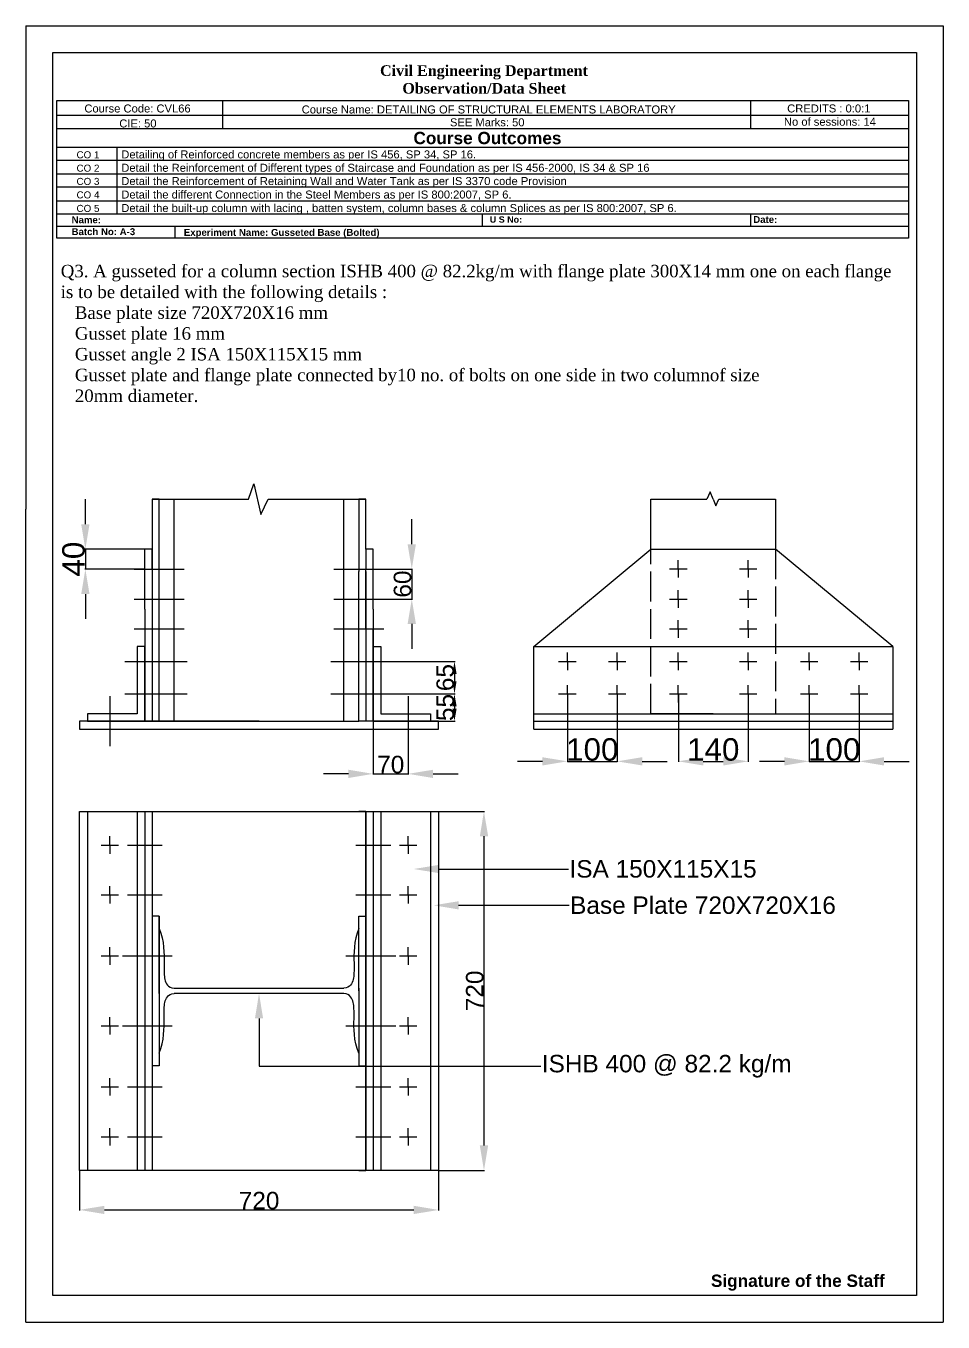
# Model space of a CAD drawing. Header units: millimetres. Extents: x 1139 to 12872, y 675 to 5093.
# Drawn here: x 4969 to 6808, y 2121 to 4720 of the extents above; entities that cross this region are included whole.
import ezdxf
from ezdxf import colors
from ezdxf.entities.mleader import LeaderData, LeaderLine
from ezdxf.math import Vec2, Vec3

# ---------------------------------------------------------------- set-up
doc = ezdxf.new("R2010")
doc.units = ezdxf.units.MM
doc.linetypes.add('ACAD_ISO02W100', pattern=[15, 12, -3])
doc.styles.get("Standard").update_dxf_attribs({"font": 'arial.ttf'})
doc.dimstyles.new('ISO-25', dxfattribs={"dimtxt": 2.5, "dimasz": 2.5, "dimexe": 1.25, "dimexo": 0.625, "dimtad": 1, "dimtxsty": 'Standard', "dimcen": 2.5, "dimadec": 0, "dimazin": 0, "dimtfac": 1, "dimtmove": 0, "dimatfit": 3, "dimfxl": 1, "dimarcsym": 0})

# ---------------------------------------------------------------- blocks, each defined once
blk = doc.blocks.new('*D25')
at = {"color": 0, "lineweight": -2, "transparency": 16777216}
for p, q in [((6054.5, 3379.9), (6054.5, 3243.8)), ((6154.5, 3379.9), (6154.5, 3243.8)), ((6004.5, 3245), (5954.5, 3245)), ((6054.5, 3245), (6154.5, 3245)), ((6204.5, 3245), (6254.5, 3245))]:
    blk.add_line(p, q, dxfattribs=at)
at = {"color": 0, "transparency": 16777216}
for points in [[(6004.5, 3253.3), (6004.5, 3236.7), (6054.5, 3245)], [(6204.5, 3253.3), (6204.5, 3236.7), (6154.5, 3245)]]:
    blk.add_solid(points, dxfattribs=at)
at = {"layer": 'Defpoints', "color": 0, "transparency": 16777216}
for p in [(6054.5, 3380.5), (6154.5, 3380.5), (6154.5, 3245)]:
    blk.add_point(p, dxfattribs=at)
at = {"color": 0, "transparency": 16777216, "insert": (6104.5, 3268.6), "char_height": 45, "attachment_point": 5}
blk.add_mtext('100', dxfattribs=at)
blk = doc.blocks.new('*D26')
at = {"color": 0, "lineweight": -2, "transparency": 16777216}
for p, q in [((6277, 3379.9), (6277, 3243.8)), ((6417, 3379.9), (6417, 3243.8)), ((6327, 3245), (6367, 3245))]:
    blk.add_line(p, q, dxfattribs=at)
at = {"color": 0, "transparency": 16777216}
for points in [[(6327, 3253.3), (6327, 3236.7), (6277, 3245)], [(6367, 3253.3), (6367, 3236.7), (6417, 3245)]]:
    blk.add_solid(points, dxfattribs=at)
at = {"layer": 'Defpoints', "color": 0, "transparency": 16777216}
for p in [(6277, 3380.5), (6417, 3380.5), (6417, 3245)]:
    blk.add_point(p, dxfattribs=at)
at = {"color": 0, "transparency": 16777216, "insert": (6347, 3268.6), "char_height": 45, "attachment_point": 5}
blk.add_mtext('140', dxfattribs=at)
blk = doc.blocks.new('*D27')
at = {"color": 0, "lineweight": -2, "transparency": 16777216}
for p, q in [((6539.5, 3379.9), (6539.5, 3243.8)), ((6639.5, 3379.9), (6639.5, 3243.8)), ((6489.5, 3245), (6439.5, 3245)), ((6539.5, 3245), (6639.5, 3245)), ((6689.5, 3245), (6739.5, 3245))]:
    blk.add_line(p, q, dxfattribs=at)
at = {"color": 0, "transparency": 16777216}
for points in [[(6489.5, 3253.3), (6489.5, 3236.7), (6539.5, 3245)], [(6689.5, 3253.3), (6689.5, 3236.7), (6639.5, 3245)]]:
    blk.add_solid(points, dxfattribs=at)
at = {"layer": 'Defpoints', "color": 0, "transparency": 16777216}
for p in [(6539.5, 3380.5), (6639.5, 3380.5), (6639.5, 3245)]:
    blk.add_point(p, dxfattribs=at)
at = {"color": 0, "transparency": 16777216, "insert": (6589.5, 3268.6), "char_height": 45, "attachment_point": 5}
blk.add_mtext('100', dxfattribs=at)
blk = doc.blocks.new('*D28')
at = {"color": 0, "lineweight": -2, "transparency": 16777216}
for p, q in [((5088.2, 3720.5), (5088.2, 3770.5)), ((5206.7, 3670.5), (5087, 3670.5)), ((5088.2, 3670.5), (5088.2, 3630.5)), ((5206.7, 3630.5), (5087, 3630.5)), ((5088.2, 3580.5), (5088.2, 3530.5))]:
    blk.add_line(p, q, dxfattribs=at)
at = {"color": 0, "transparency": 16777216}
for points in [[(5079.9, 3720.5), (5096.5, 3720.5), (5088.2, 3670.5)], [(5079.9, 3580.5), (5096.5, 3580.5), (5088.2, 3630.5)]]:
    blk.add_solid(points, dxfattribs=at)
at = {"layer": 'Defpoints', "color": 0, "transparency": 16777216}
for p in [(5207.4, 3670.5), (5088.2, 3630.5), (5207.4, 3630.5)]:
    blk.add_point(p, dxfattribs=at)
at = {"color": 0, "transparency": 16777216, "insert": (5064.6, 3650.5), "char_height": 45, "attachment_point": 5, "rotation": 90}
blk.add_mtext('40', dxfattribs=at)
blk = doc.blocks.new('*D29')
at = {"color": 0, "lineweight": -2, "transparency": 16777216}
for p, q in [((5742.6, 3680.5), (5742.6, 3730.5)), ((5666, 3630.5), (5743.8, 3630.5)), ((5742.6, 3630.5), (5742.6, 3570.5)), ((5666, 3570.5), (5743.8, 3570.5)), ((5742.6, 3520.5), (5742.6, 3470.5))]:
    blk.add_line(p, q, dxfattribs=at)
at = {"color": 0, "transparency": 16777216}
for points in [[(5734.2, 3680.5), (5750.9, 3680.5), (5742.6, 3630.5)], [(5734.2, 3520.5), (5750.9, 3520.5), (5742.6, 3570.5)]]:
    blk.add_solid(points, dxfattribs=at)
at = {"layer": 'Defpoints', "color": 0, "transparency": 16777216}
for p in [(5665.4, 3630.5), (5665.4, 3570.5), (5742.6, 3570.5)]:
    blk.add_point(p, dxfattribs=at)
at = {"color": 0, "transparency": 16777216, "insert": (5724.1, 3600.5), "char_height": 35, "attachment_point": 5, "rotation": 90}
blk.add_mtext('60', dxfattribs=at)
blk = doc.blocks.new('*D30')
at = {"color": 0, "lineweight": -2, "transparency": 16777216}
for p, q in [((5666, 3380.5), (5829.5, 3380.5)), ((5828.2, 3355.5), (5828.2, 3350.5)), ((5666, 3325.5), (5829.5, 3325.5))]:
    blk.add_line(p, q, dxfattribs=at)
at = {"color": 0, "transparency": 16777216}
for points in [[(5824.1, 3355.5), (5832.4, 3355.5), (5828.2, 3380.5)], [(5824.1, 3350.5), (5832.4, 3350.5), (5828.2, 3325.5)]]:
    blk.add_solid(points, dxfattribs=at)
at = {"layer": 'Defpoints', "color": 0, "transparency": 16777216}
for p in [(5665.4, 3380.5), (5665.4, 3325.5), (5828.2, 3325.5)]:
    blk.add_point(p, dxfattribs=at)
at = {"color": 0, "transparency": 16777216, "insert": (5809.8, 3353), "char_height": 35, "attachment_point": 5, "rotation": 90}
blk.add_mtext('55', dxfattribs=at)
blk = doc.blocks.new('*D31')
at = {"color": 0, "lineweight": -2, "transparency": 16777216}
for p, q in [((5665.4, 3324.9), (5665.4, 3218.6)), ((5735.4, 3324.9), (5735.4, 3218.6)), ((5615.4, 3219.9), (5565.4, 3219.9)), ((5665.4, 3219.9), (5735.4, 3219.9)), ((5785.4, 3219.9), (5835.4, 3219.9))]:
    blk.add_line(p, q, dxfattribs=at)
at = {"color": 0, "transparency": 16777216}
for points in [[(5615.4, 3228.2), (5615.4, 3211.6), (5665.4, 3219.9)], [(5785.4, 3228.2), (5785.4, 3211.6), (5735.4, 3219.9)]]:
    blk.add_solid(points, dxfattribs=at)
at = {"layer": 'Defpoints', "color": 0, "transparency": 16777216}
for p in [(5665.4, 3325.5), (5735.4, 3325.5), (5735.4, 3219.9)]:
    blk.add_point(p, dxfattribs=at)
at = {"color": 0, "transparency": 16777216, "insert": (5700.4, 3238.4), "char_height": 35, "attachment_point": 5}
blk.add_mtext('70', dxfattribs=at)
blk = doc.blocks.new('*D32')
at = {"color": 0, "lineweight": -2, "transparency": 16777216}
for p, q in [((5681, 3445.5), (5829.5, 3445.5)), ((5828.2, 3420.5), (5828.2, 3405.5)), ((5681, 3380.5), (5829.5, 3380.5))]:
    blk.add_line(p, q, dxfattribs=at)
at = {"color": 0, "transparency": 16777216}
for points in [[(5824.1, 3420.5), (5832.4, 3420.5), (5828.2, 3445.5)], [(5824.1, 3405.5), (5832.4, 3405.5), (5828.2, 3380.5)]]:
    blk.add_solid(points, dxfattribs=at)
at = {"layer": 'Defpoints', "color": 0, "transparency": 16777216}
for p in [(5680.4, 3445.5), (5680.4, 3380.5), (5828.2, 3380.5)]:
    blk.add_point(p, dxfattribs=at)
at = {"color": 0, "transparency": 16777216, "insert": (5809.7, 3413), "char_height": 35, "attachment_point": 5, "rotation": 90}
blk.add_mtext('65', dxfattribs=at)
blk = doc.blocks.new('*D23')
at = {"color": 0, "lineweight": -2, "transparency": 16777216}
for p, q in [((5076.4, 2424), (5076.4, 2344.1)), ((5796.4, 2424), (5796.4, 2344.1)), ((5126.4, 2345.4), (5746.4, 2345.4))]:
    blk.add_line(p, q, dxfattribs=at)
at = {"color": 0, "transparency": 16777216}
for points in [[(5126.4, 2353.7), (5126.4, 2337.1), (5076.4, 2345.4)], [(5746.4, 2353.7), (5746.4, 2337.1), (5796.4, 2345.4)]]:
    blk.add_solid(points, dxfattribs=at)
at = {"layer": 'Defpoints', "color": 0, "transparency": 16777216}
for p in [(5076.4, 2424.7), (5796.4, 2424.7), (5796.4, 2345.4)]:
    blk.add_point(p, dxfattribs=at)
at = {"color": 0, "transparency": 16777216, "insert": (5436.4, 2363.9), "char_height": 35, "attachment_point": 5}
blk.add_mtext('720', dxfattribs=at)
blk = doc.blocks.new('*D24')
at = {"color": 0, "lineweight": -2, "transparency": 16777216}
for p, q in [((5797, 3144.7), (5888.6, 3144.7)), ((5887.3, 3094.7), (5887.3, 2474.7)), ((5797, 2424.7), (5888.6, 2424.7))]:
    blk.add_line(p, q, dxfattribs=at)
at = {"color": 0, "transparency": 16777216}
for points in [[(5879, 3094.7), (5895.7, 3094.7), (5887.3, 3144.7)], [(5879, 2474.7), (5895.7, 2474.7), (5887.3, 2424.7)]]:
    blk.add_solid(points, dxfattribs=at)
at = {"layer": 'Defpoints', "color": 0, "transparency": 16777216}
for p in [(5796.4, 3144.7), (5796.4, 2424.7), (5887.3, 2424.7)]:
    blk.add_point(p, dxfattribs=at)
at = {"color": 0, "transparency": 16777216, "insert": (5868.9, 2784.7), "char_height": 35, "attachment_point": 5, "rotation": 90}
blk.add_mtext('720', dxfattribs=at)

msp = doc.modelspace()

# ---------------------------------------------------------------- linework, layer by layer
for p, q in [((4969.024, 4719.854), (6807.738, 4719.854)), ((4969.024, 4719.854), (4969.024, 3750.981)), ((6807.738, 4719.854), (6807.738, 2120.511)), ((5363.352, 4570.605), (5363.352, 4513.659)), ((6421.84, 4570.605), (6421.84, 4513.659)), ((5030.758, 4541.042), (6738.357, 4541.042)), ((6738.357, 4513.659), (5030.758, 4513.659)), ((5030.758, 4476.898), (6738.357, 4476.898)), ((5151.468, 4476.898), (5151.468, 4449.657)), ((6738.357, 4449.657), (5030.758, 4449.657)), ((5151.468, 4449.657), (5151.468, 4423.277)), ((5030.758, 4423.277), (6738.357, 4423.277)), ((5151.468, 4423.277), (5151.468, 4396.474)), ((6738.357, 4396.474), (5030.758, 4396.474)), ((5151.468, 4396.474), (5151.468, 4369.134)), ((5030.758, 4369.134), (6738.357, 4369.134)), ((5151.468, 4369.134), (5151.468, 4342.364)), ((6738.357, 4342.364), (5030.758, 4342.364)), ((5884.423, 4318.462), (5884.423, 4342.364)), ((6422.286, 4318.462), (6422.286, 4342.364)), ((5030.758, 4318.462), (6738.357, 4318.462)), ((5268.533, 4294.103), (5268.533, 4318.462)), ((5415.482, 3770.486), (5425.764, 3801.297)), ((5425.764, 3801.297), (5440.237, 3740.189)), ((5236.352, 3770.486), (5222.352, 3770.486)), ((5222.352, 3770.486), (5222.352, 3625.486)), ((5222.352, 3770.486), (5415.482, 3770.486)), ((5236.352, 3625.486), (5236.352, 3770.486)), ((5266.252, 3625.486), (5266.252, 3770.486)), ((5440.237, 3740.189), (5455, 3770.486)), ((5455, 3770.486), (5650.352, 3770.486)), ((5606.452, 3725.486), (5606.452, 3770.486)), ((5650.352, 3770.486), (5636.352, 3770.486)), ((5636.352, 3770.486), (5636.352, 3625.486)), ((5650.352, 3670.486), (5650.352, 3770.486)), ((6221.957, 3670.486), (6221.957, 3770.486)), ((6221.957, 3770.486), (6333.972, 3770.486)), ((6340.761, 3785.673), (6333.972, 3770.486)), ((6346.957, 3770.486), (6340.761, 3785.673)), ((6346.957, 3770.486), (6352.354, 3757.26)), ((6352.354, 3757.26), (6358.273, 3770.486)), ((6358.273, 3770.486), (6471.957, 3770.486)), ((6471.957, 3770.486), (6471.957, 3670.486)), ((4969.024, 2120.511), (4969.024, 3750.981)), ((5606.452, 3625.486), (5606.452, 3725.486)), ((5207.352, 3550.486), (5207.352, 3670.486)), ((5222.352, 3670.486), (5207.352, 3670.486)), ((5222.352, 3630.486), (5222.352, 3670.486)), ((5236.352, 3670.486), (5236.352, 3670.486)), ((5650.352, 3670.486), (5650.352, 3630.486)), ((5665.352, 3670.486), (5650.352, 3670.486)), ((5665.352, 3630.486), (5665.352, 3670.486)), ((5665.352, 3630.486), (5665.352, 3670.486)), ((5986.957, 3475.486), (6221.957, 3670.486)), ((6221.957, 3670.486), (6471.957, 3670.486)), ((6706.957, 3475.486), (6471.957, 3670.486)), ((6276.957, 3630.888), (6276.957, 3648.388)), ((6416.957, 3630.888), (6416.957, 3648.388)), ((5186.352, 3630.486), (5286.352, 3630.486)), ((5222.352, 3625.486), (5222.352, 3325.486)), ((5222.352, 3625.486), (5222.352, 3550.486)), ((5236.352, 3325.486), (5236.352, 3625.486)), ((5266.252, 3325.486), (5266.252, 3625.486)), ((5586.352, 3630.486), (5686.352, 3630.486)), ((5606.452, 3325.486), (5606.452, 3625.486)), ((5636.352, 3325.486), (5636.352, 3625.486)), ((5650.352, 3570.486), (5650.352, 3630.486)), ((5650.352, 3625.486), (5650.352, 3325.486)), ((5650.352, 3625.486), (5650.352, 3550.486)), ((5665.352, 3550.486), (5665.352, 3630.486)), ((6259.457, 3630.888), (6294.457, 3630.888)), ((6276.957, 3630.888), (6276.957, 3613.388)), ((6399.457, 3630.888), (6434.457, 3630.888)), ((6416.957, 3630.888), (6416.957, 3613.388)), ((6276.957, 3570.486), (6276.957, 3587.986)), ((6416.957, 3570.486), (6416.957, 3587.986)), ((5186.352, 3570.486), (5286.352, 3570.486)), ((5236.352, 3510.486), (5236.352, 3570.486)), ((5586.352, 3570.486), (5686.352, 3570.486)), ((5650.352, 3510.486), (5650.352, 3570.486)), ((6259.457, 3570.486), (6294.457, 3570.486)), ((6276.957, 3570.486), (6276.957, 3552.986)), ((6399.457, 3570.486), (6434.457, 3570.486)), ((6416.957, 3570.486), (6416.957, 3552.986)), ((5207.352, 3550.486), (5207.352, 3325.486)), ((5207.352, 3550.486), (5207.352, 3510.486)), ((5665.352, 3550.486), (5665.352, 3325.486)), ((5186.352, 3510.486), (5286.352, 3510.486)), ((5236.352, 3445.486), (5236.352, 3510.486)), ((5586.352, 3510.486), (5686.352, 3510.486)), ((5665.352, 3445.486), (5665.352, 3510.486)), ((6259.457, 3510.486), (6294.457, 3510.486)), ((6276.957, 3510.486), (6276.957, 3527.986)), ((6276.957, 3510.486), (6276.957, 3492.986)), ((6399.457, 3510.486), (6434.457, 3510.486)), ((6416.957, 3510.486), (6416.957, 3527.986)), ((6416.957, 3510.486), (6416.957, 3492.986)), ((5207.352, 3475.486), (5192.352, 3475.486)), ((5192.352, 3475.486), (5192.352, 3340.486)), ((5207.352, 3325.486), (5207.352, 3475.486)), ((5665.352, 3325.486), (5665.352, 3475.486)), ((5665.352, 3475.486), (5680.352, 3475.486)), ((5680.352, 3475.486), (5680.352, 3340.486)), ((5986.957, 3340.486), (5986.957, 3475.486)), ((5986.957, 3475.486), (6706.957, 3475.486)), ((6054.457, 3445.486), (6054.457, 3462.986)), ((6154.457, 3445.486), (6154.457, 3462.986)), ((6276.957, 3445.486), (6276.957, 3462.986)), ((6416.957, 3445.486), (6416.957, 3462.986)), ((6539.457, 3445.486), (6539.457, 3462.986)), ((6639.457, 3445.486), (6639.457, 3462.986)), ((6706.957, 3475.486), (6706.957, 3340.486)), ((5167.252, 3445.486), (5292.252, 3445.486)), ((5207.352, 3380.486), (5207.352, 3445.486)), ((5580.452, 3445.486), (5705.452, 3445.486)), ((5665.352, 3380.486), (5665.352, 3445.486)), ((6036.957, 3445.486), (6071.957, 3445.486)), ((6054.457, 3445.486), (6054.457, 3427.986)), ((6136.957, 3445.486), (6171.957, 3445.486)), ((6154.457, 3445.486), (6154.457, 3427.986)), ((6259.457, 3445.486), (6294.457, 3445.486)), ((6276.957, 3445.486), (6276.957, 3427.986)), ((6399.457, 3445.486), (6434.457, 3445.486)), ((6416.957, 3445.486), (6416.957, 3427.986)), ((6521.957, 3445.486), (6556.957, 3445.486)), ((6539.457, 3445.486), (6539.457, 3427.986)), ((6621.957, 3445.486), (6656.957, 3445.486)), ((6639.457, 3445.486), (6639.457, 3427.986)), ((5167.252, 3380.486), (5292.252, 3380.486)), ((5207.352, 3325.486), (5207.352, 3380.486)), ((5580.452, 3380.486), (5705.452, 3380.486)), ((5665.352, 3325.486), (5665.352, 3380.486)), ((5665.352, 3325.486), (5665.352, 3380.486)), ((6036.957, 3380.486), (6071.957, 3380.486)), ((6054.457, 3380.486), (6054.457, 3397.986)), ((6054.457, 3380.486), (6054.457, 3362.986)), ((6136.957, 3380.486), (6171.957, 3380.486)), ((6154.457, 3380.486), (6154.457, 3397.986)), ((6154.457, 3380.486), (6154.457, 3362.986)), ((6259.457, 3380.486), (6294.457, 3380.486)), ((6276.957, 3380.486), (6276.957, 3397.986)), ((6276.957, 3380.486), (6276.957, 3362.986)), ((6399.457, 3380.486), (6434.457, 3380.486)), ((6416.957, 3380.486), (6416.957, 3397.986)), ((6416.957, 3380.486), (6416.957, 3362.986)), ((6521.957, 3380.486), (6556.957, 3380.486)), ((6539.457, 3380.486), (6539.457, 3397.986)), ((6539.457, 3380.486), (6539.457, 3362.986)), ((6621.957, 3380.486), (6656.957, 3380.486)), ((6639.457, 3380.486), (6639.457, 3397.986)), ((6639.457, 3380.486), (6639.457, 3362.986)), ((5137.352, 3375.486), (5137.352, 3275.486)), ((5735.352, 3375.486), (5735.352, 3275.486)), ((5192.352, 3340.486), (5092.352, 3340.486)), ((5092.352, 3340.486), (5092.352, 3325.486)), ((5207.352, 3325.486), (5207.352, 3340.486)), ((5665.352, 3325.486), (5665.352, 3340.486)), ((5680.352, 3340.486), (5780.352, 3340.486)), ((5780.352, 3340.486), (5780.352, 3325.486)), ((5986.957, 3325.486), (5986.957, 3340.486)), ((5986.957, 3340.486), (6706.957, 3340.486)), ((6346.957, 3340.486), (6221.957, 3340.486)), ((6284.457, 3340.486), (6409.457, 3340.486)), ((6346.957, 3340.486), (6471.957, 3340.486)), ((6706.957, 3340.486), (6706.957, 3325.486)), ((5436.352, 3325.486), (5076.352, 3325.486)), ((5076.352, 3325.486), (5076.352, 3309.486)), ((5076.352, 3309.486), (5796.352, 3309.486)), ((5092.352, 3325.486), (5207.352, 3325.486)), ((5207.352, 3325.486), (5137.352, 3325.486)), ((5192.352, 3325.486), (5207.352, 3325.486)), ((5207.352, 3325.486), (5222.352, 3325.486)), ((5222.352, 3325.486), (5236.352, 3325.486)), ((5236.352, 3325.486), (5636.352, 3325.486)), ((5650.352, 3325.486), (5636.352, 3325.486)), ((5665.352, 3325.486), (5650.352, 3325.486)), ((5796.352, 3325.486), (5665.352, 3325.486)), ((5680.352, 3325.486), (5665.352, 3325.486)), ((5780.352, 3325.486), (5665.352, 3325.486)), ((5665.352, 3325.486), (5735.352, 3325.486)), ((5796.352, 3309.486), (5796.352, 3325.486)), ((5986.957, 3309.486), (5986.957, 3325.486)), ((5986.957, 3325.486), (6706.957, 3325.486)), ((5986.957, 3309.486), (6706.957, 3309.486)), ((6706.957, 3325.486), (6706.957, 3309.486)), ((5076.352, 3144.672), (5796.352, 3144.672)), ((5076.352, 2424.672), (5076.352, 3144.672)), ((5092.352, 3144.672), (5092.352, 2424.672)), ((5192.352, 3144.672), (5192.352, 2424.672)), ((5207.352, 3144.672), (5207.352, 2424.672)), ((5222.352, 3144.672), (5222.352, 2424.672)), ((5222.352, 3144.672), (5236.352, 3144.672)), ((5636.352, 3144.672), (5650.352, 3144.672)), ((5650.352, 3144.672), (5636.352, 3144.672)), ((5650.352, 3144.672), (5650.352, 2424.672)), ((5650.352, 2424.672), (5650.352, 3144.672)), ((5665.352, 3144.672), (5665.352, 2424.672)), ((5665.352, 3144.672), (5665.352, 3077.172)), ((5680.352, 3144.672), (5680.352, 2424.672)), ((5780.352, 3144.672), (5780.352, 2424.672)), ((5796.352, 3144.672), (5796.352, 2424.672)), ((5137.352, 3077.172), (5137.352, 3094.672)), ((5735.352, 3077.172), (5735.352, 3094.672)), ((5119.852, 3077.172), (5154.852, 3077.172)), ((5137.352, 3077.172), (5137.352, 3059.672)), ((5172.352, 3077.172), (5242.352, 3077.172)), ((5630.352, 3077.172), (5700.352, 3077.172)), ((5665.352, 3077.172), (5665.352, 2977.172)), ((5717.852, 3077.172), (5752.852, 3077.172)), ((5735.352, 3077.172), (5735.352, 3059.672)), ((5137.352, 2977.172), (5137.352, 2994.672)), ((5735.352, 2977.172), (5735.352, 2994.672)), ((5119.852, 2977.172), (5154.852, 2977.172)), ((5137.352, 2977.172), (5137.352, 2959.672)), ((5172.352, 2977.172), (5242.352, 2977.172)), ((5630.352, 2977.172), (5700.352, 2977.172)), ((5665.352, 2977.172), (5665.352, 2854.672)), ((5717.852, 2977.172), (5752.852, 2977.172)), ((5735.352, 2977.172), (5735.352, 2959.672)), ((5236.352, 2934.672), (5222.352, 2934.672)), ((5236.352, 2934.672), (5236.352, 2634.672)), ((5236.352, 2784.672), (5236.352, 2934.672)), ((5636.352, 2784.672), (5636.352, 2934.672)), ((5636.352, 2784.672), (5636.352, 2934.672)), ((5636.352, 2934.672), (5650.352, 2934.672)), ((5236.352, 2784.672), (5236.352, 2909.672)), ((5636.352, 2784.672), (5636.352, 2909.672)), ((5137.352, 2854.672), (5137.352, 2872.172)), ((5735.352, 2854.672), (5735.352, 2872.172)), ((5119.852, 2854.672), (5154.852, 2854.672)), ((5137.352, 2854.672), (5137.352, 2837.172)), ((5162.352, 2854.672), (5262.352, 2854.672)), ((5610.352, 2854.672), (5710.352, 2854.672)), ((5717.852, 2854.672), (5752.852, 2854.672)), ((5735.352, 2854.672), (5735.352, 2837.172)), ((5236.352, 2784.672), (5236.352, 2789.972)), ((5236.352, 2779.372), (5236.352, 2789.972)), ((5236.352, 2784.672), (5236.352, 2659.672)), ((5236.352, 2784.672), (5236.352, 2634.672)), ((5266.252, 2789.972), (5606.452, 2789.972)), ((5636.352, 2789.972), (5636.352, 2779.372)), ((5636.352, 2784.672), (5636.352, 2634.672)), ((5636.352, 2784.672), (5636.352, 2634.672)), ((5636.352, 2784.672), (5636.352, 2659.672)), ((5236.352, 2779.372), (5236.352, 2722.172)), ((5606.452, 2779.372), (5266.252, 2779.372)), ((5137.352, 2714.672), (5137.352, 2732.172)), ((5735.352, 2714.672), (5735.352, 2732.172)), ((5119.852, 2714.672), (5154.852, 2714.672)), ((5137.352, 2714.672), (5137.352, 2697.172)), ((5162.352, 2714.672), (5262.352, 2714.672)), ((5610.352, 2714.672), (5710.352, 2714.672)), ((5717.852, 2714.672), (5752.852, 2714.672)), ((5735.352, 2714.672), (5735.352, 2697.172)), ((5236.352, 2634.672), (5222.352, 2634.672)), ((5636.352, 2634.672), (5650.352, 2634.672)), ((5137.352, 2592.172), (5137.352, 2609.672)), ((5735.352, 2592.172), (5735.352, 2609.672)), ((5119.852, 2592.172), (5154.852, 2592.172)), ((5137.352, 2592.172), (5137.352, 2574.672)), ((5172.352, 2592.172), (5242.352, 2592.172)), ((5630.352, 2592.172), (5700.352, 2592.172)), ((5717.852, 2592.172), (5752.852, 2592.172)), ((5735.352, 2592.172), (5735.352, 2574.672)), ((5137.352, 2492.172), (5137.352, 2509.672)), ((5735.352, 2492.172), (5735.352, 2509.672)), ((5119.852, 2492.172), (5154.852, 2492.172)), ((5137.352, 2492.172), (5137.352, 2474.672)), ((5172.352, 2492.172), (5242.352, 2492.172)), ((5630.352, 2492.172), (5700.352, 2492.172)), ((5717.852, 2492.172), (5752.852, 2492.172)), ((5735.352, 2492.172), (5735.352, 2474.672)), ((5796.352, 2424.672), (5076.352, 2424.672)), ((5636.352, 2424.672), (5650.352, 2424.672)), ((4969.024, 2120.511), (6122.38, 2120.511)), ((6122.38, 2120.511), (6807.738, 2120.511))]:
    msp.add_line(p, q)
at = {"linetype": 'ACAD_ISO02W100', "ltscale": 5}
for p, q in [((6221.957, 3340.486), (6221.957, 3670.486)), ((6471.957, 3670.486), (6471.957, 3340.486))]:
    msp.add_line(p, q, dxfattribs=at)
for points in [[(5022.859, 4666.701), (6754.228, 4666.701), (6754.228, 2174.034), (5022.859, 2174.034)], [(5030.758, 4570.605), (6738.357, 4570.605), (6738.357, 4294.103), (5030.758, 4294.103)]]:
    msp.add_lwpolyline(points, close=True)
for points in [[(5236.352, 2909.672), (5239.737, 2900.381), (5242.235, 2890.979), (5243.976, 2881.613), (5245.092, 2872.433), (5245.713, 2863.588), (5245.97, 2855.226), (5245.995, 2847.497), (5245.918, 2840.549), (5245.851, 2834.486), (5245.831, 2829.23), (5245.876, 2824.659), (5246.002, 2820.65), (5246.226, 2817.08), (5246.567, 2813.827), (5247.041, 2810.768), (5247.666, 2807.781), (5248.47, 2804.778), (5249.532, 2801.815), (5250.939, 2798.983), (5252.779, 2796.373), (5255.142, 2794.076), (5258.116, 2792.182), (5261.79, 2790.784), (5266.252, 2789.972)], [(5636.352, 2909.672), (5632.966, 2900.381), (5630.469, 2890.979), (5628.727, 2881.613), (5627.612, 2872.433), (5626.991, 2863.588), (5626.734, 2855.226), (5626.709, 2847.497), (5626.786, 2840.549), (5626.852, 2834.486), (5626.872, 2829.23), (5626.828, 2824.659), (5626.702, 2820.65), (5626.477, 2817.08), (5626.137, 2813.827), (5625.663, 2810.768), (5625.038, 2807.781), (5624.233, 2804.778), (5623.172, 2801.815), (5621.765, 2798.983), (5619.924, 2796.373), (5617.561, 2794.076), (5614.587, 2792.182), (5610.914, 2790.784), (5606.452, 2789.972)], [(5236.352, 2659.672), (5239.737, 2668.963), (5242.235, 2678.366), (5243.976, 2687.732), (5245.092, 2696.911), (5245.713, 2705.757), (5245.97, 2714.118), (5245.995, 2721.847), (5245.918, 2728.795), (5245.851, 2734.859), (5245.831, 2740.114), (5245.876, 2744.686), (5246.002, 2748.695), (5246.226, 2752.265), (5246.567, 2755.518), (5247.041, 2758.576), (5247.666, 2761.564), (5248.47, 2764.567), (5249.532, 2767.53), (5250.939, 2770.362), (5252.779, 2772.972), (5255.142, 2775.269), (5258.116, 2777.162), (5261.79, 2778.56), (5266.252, 2779.372)], [(5636.352, 2659.672), (5632.966, 2668.963), (5630.469, 2678.366), (5628.727, 2687.732), (5627.612, 2696.911), (5626.991, 2705.757), (5626.734, 2714.118), (5626.709, 2721.847), (5626.786, 2728.795), (5626.852, 2734.859), (5626.872, 2740.114), (5626.828, 2744.686), (5626.702, 2748.695), (5626.477, 2752.265), (5626.137, 2755.518), (5625.663, 2758.576), (5625.038, 2761.564), (5624.233, 2764.567), (5623.172, 2767.53), (5621.765, 2770.362), (5619.924, 2772.972), (5617.561, 2775.269), (5614.587, 2777.162), (5610.914, 2778.56), (5606.452, 2779.372)]]:
    msp.add_lwpolyline(points)

# ---------------------------------------------------------------- texts
at = {"attachment_point": 1}
for s, width, gutter_width, insert, char_height in [('\\pxqc;{\\fBookman Old Style|b0|i0|c0|p18;\\H1.16667x;         \\fBookman Old Style|b1|i0|c0|p18;\\H1.14285x;       Civil Engineering Department\\P               Observation/Data Sheet}', 812.02214, 79.948, (5421.419, 4640.948), 15.989547), ('Course Code: CVL66', 751.18271, 80.222, (5086.212, 4562.287), 16.04448), ('Course Name: DETAILING OF STRUCTURAL ELEMENTS LABORATORY', 751.18271, 80.222, (5521.94, 4560.32), 16.04448), ('CREDITS : 0:0:1', 751.18271, 80.222, (6495.166, 4562.389), 16.04448), ('CIE: 50', 751.18271, 80.222, (5156.148, 4532.303), 16.0445), ('SEE Marks: 50', 751.18271, 80.222, (5819.136, 4534.54), 16.04448), ('No of sessions: 14', 751.18271, 80.222, (6488.679, 4535.752), 16.04448), ('{\\fArial|b1|i0|c0|p34;Course Outcomes}', 751.18271, 80.222, (5745.937, 4507.393), 24.66341), ('Detailing of Reinforced concrete members as per IS 456, SP 34, SP 16.', 751.18271, 80.222, (5160.233, 4470.207), 16.04448), ('CO 1', 660.07314, 70.492, (5070.465, 4468.499), 14.0985), ('CO 2', 660.07314, 70.492, (5070.465, 4441.689), 14.0985), ('Detail the Reinforcement of Different types of Staircase and Foundation as per IS 456-2000, IS 34 & SP 16', 1298.02663, 80.222, (5160.233, 4443.397), 16.044483), ('CO 3', 660.07314, 70.492, (5070.465, 4415.097), 14.0985), ('Detail the Reinforcement of Retaining Wall and Water Tank as per IS 3370 code Provision', 1131.32133, 80.222, (5160.233, 4416.805), 16.04448), ('CO 4', 660.07314, 70.492, (5070.465, 4388.026), 14.0985), ('Detail the different Connection in the Steel Members as per IS 800:2007, SP 6.', 988.61148, 80.222, (5160.233, 4389.733), 16.04448), ('CO 5', 660.07314, 70.492, (5070.465, 4360.97), 14.0985), ('Detail the built-up column with lacing , batten system, column bases & column Splices as per IS 800:2007, SP 6.', 1332.12545, 80.222, (5160.233, 4362.678), 16.044483), ('{\\fArial|b1|i0|c0|p34;Name: }', 751.18271, 80.222, (5060.549, 4337.995), 13.81151), ('{\\fArial|b1|i0|c0|p34;U S No: }', 751.18271, 80.222, (5898.987, 4338.047), 12.82497), ('{\\fArial|b1|i0|c0|p34;Date: }', 751.18271, 80.222, (6427.119, 4338.599), 13.81151), ('{\\fArial|b1|i0|c0|p34;Batch No: A-3}', 751.18271, 80.222, (5060.549, 4314.171), 13.81151), ('{\\fArial|b1|i0|c0|p34;Experiment Name: Gusseted Base (Bolted)}', 751.18271, 80.222, (5285.577, 4312.682), 13.81151), ('{\\fBookman Old Style|b0|i0|c0|p18;Q3. A gusseted for a column section ISHB 400 @ 82.2kg/m with flange plate 300X14 mm one on each flange is to be detailed with the following details :^J   Base plate size 720X720X16 mm ^J   Gusset plate 16 mm^J   Gusset angle 2 ISA 150X115X15 mm ^J   Gusset plate and flange plate connected by10 no. of bolts on one side in two columnof size ^J   20mm diameter.}', 1687.29439, 12.5, (5038.822, 4240.756), 25), ('{\\fArial|b1|i0|c0|p34;Signature of the Staff}', 751.18271, 80.222, (6342.338, 2215.722), 24.66341)]:
    msp.add_mtext_dynamic_manual_height_columns(s, width=width, gutter_width=gutter_width, heights=[0], dxfattribs=dict(at, insert=insert, char_height=char_height))

# ---------------------------------------------------------------- dimensions: what is measured, and where the dimension line sits
for base, p1, p2, override, picture, middle in [((5088.206, 3630.486), (5207.352, 3670.486), (5207.352, 3630.486), {"dimtxt": 45, "dimasz": 50}, '*D28', (5088.206, 3650.486)), ((5742.566, 3570.486), (5665.352, 3630.486), (5665.352, 3570.486), {"dimtxt": 35, "dimasz": 50}, '*D29', (5742.566, 3600.486))]:
    dim = msp.add_linear_dim(base=base, p1=p1, p2=p2, angle=90, dimstyle='ISO-25', override=override)
    dim.commit()
    dim.dimension.update_dxf_attribs({"geometry": picture, "text_midpoint": middle, "dimtype": 160})
for base, p1, p2, override, picture, middle in [((5828.241, 3380.486), (5680.352, 3445.486), (5680.352, 3380.486), {"dimtxt": 35, "dimasz": 25}, '*D32', (5809.746, 3412.986)), ((5828.241, 3325.486), (5665.352, 3380.486), (5665.352, 3325.486), {"dimtxt": 35, "dimasz": 25}, '*D30', (5809.817, 3352.986)), ((5887.346, 2424.672), (5796.352, 3144.672), (5796.352, 2424.672), {"dimtxt": 35, "dimasz": 50}, '*D24', (5868.851, 2784.672))]:
    dim = msp.add_linear_dim(base=base, p1=p1, p2=p2, angle=90, dimstyle='ISO-25', override=override)
    dim.commit()
    dim.dimension.update_dxf_attribs({"geometry": picture, "text_midpoint": middle})
for base, p1, p2, override, picture, middle in [((6154.457, 3245.006), (6054.457, 3380.486), (6154.457, 3380.486), {"dimtxt": 45, "dimasz": 50}, '*D25', (6104.457, 3268.607)), ((6416.957, 3245.006), (6276.957, 3380.486), (6416.957, 3380.486), {"dimtxt": 45, "dimasz": 50}, '*D26', (6346.957, 3268.607)), ((6639.457, 3245.006), (6539.457, 3380.486), (6639.457, 3380.486), {"dimtxt": 45, "dimasz": 50}, '*D27', (6589.457, 3268.607)), ((5735.352, 3219.89), (5665.352, 3325.486), (5735.352, 3325.486), {"dimtxt": 35, "dimasz": 50}, '*D31', (5700.352, 3238.385)), ((5796.352, 2345.398), (5076.352, 2424.672), (5796.352, 2424.672), {"dimtxt": 35, "dimasz": 50}, '*D23', (5436.352, 2363.893))]:
    dim = msp.add_linear_dim(base=base, p1=p1, p2=p2, dimstyle='ISO-25', override=override)
    dim.commit()
    dim.dimension.update_dxf_attribs({"geometry": picture, "text_midpoint": middle})

# ---------------------------------------------------------------- leaders
ml = msp.add_multileader_mtext('Standard')
ml.set_content('ISA 150X115X15', color=256)
ml.set_leader_properties()
ml.build(insert=Vec2(0, 0))
ml.multileader.update_dxf_attribs({"dogleg_length": 29.753, "arrow_head_size": 50})
ctx = ml.context
ctx.base_point, ctx.char_height, ctx.arrow_head_size, ctx.plane_origin = Vec3(6056.819, 3029.111), 35, 50, Vec3(5746.476, 3029.111)
notes = []
notes.append((ctx, [(0, (1, 1, 0), (6027.066, 3029.111), (1, 0), 29.753, [(0, [(5746.476, 3029.111)], 0, [])])]))
ctx.mtext.insert, ctx.mtext.flow_direction = Vec3(6058.819, 3046.91), 5
ml = msp.add_multileader_mtext('Standard')
ml.set_content('Base Plate 720X720X16', color=256)
ml.set_leader_properties()
ml.build(insert=Vec2(0, 0))
ml.multileader.update_dxf_attribs({"dogleg_length": 29.753, "arrow_head_size": 50})
ctx = ml.context
ctx.base_point, ctx.char_height, ctx.arrow_head_size, ctx.plane_origin = Vec3(6058.046, 2956.297), 35, 50, Vec3(5786.502, 2956.297)
notes.append((ctx, [(0, (1, 1, 0), (6028.294, 2956.297), (1, 0), 29.753, [(0, [(5786.502, 2956.297)], 0, [])])]))
ctx.mtext.insert, ctx.mtext.flow_direction = Vec3(6060.046, 2974.095), 5
ml = msp.add_multileader_mtext('Standard')
ml.set_content('ISHB 400 @ 82.2 kg/m', color=256)
ml.set_leader_properties()
ml.build(insert=Vec2(0, 0))
ml.multileader.update_dxf_attribs({"dogleg_length": 29.753, "arrow_head_size": 50})
ctx = ml.context
ctx.base_point, ctx.char_height, ctx.arrow_head_size, ctx.plane_origin = Vec3(6001.3, 2633.688), 35, 50, Vec3(5436.352, 2779.372)
notes.append((ctx, [(0, (1, 1, 0), (5436.352, 2633.688), (1, 0), 564.948, [(0, [(5436.352, 2779.372)], 0, [])])]))
ctx.mtext.insert, ctx.mtext.flow_direction = Vec3(6003.3, 2656.333), 5
for ctx, leaders in notes:
    for number, flags, end, landing, length, lines in leaders:
        leader = LeaderData()
        leader.index, (leader.has_last_leader_line, leader.has_dogleg_vector, leader.attachment_direction) = number, flags
        leader.last_leader_point, leader.dogleg_vector, leader.dogleg_length = Vec3(end), Vec3(landing), length
        for number, points, colour, breaks in lines:
            line = LeaderLine()
            line.index, line.vertices, line.color, line.breaks = number, Vec3.list(points), colors.encode_raw_color(colour), breaks
            leader.lines.append(line)
        ctx.leaders.append(leader)

doc.saveas('drawing.dxf')
